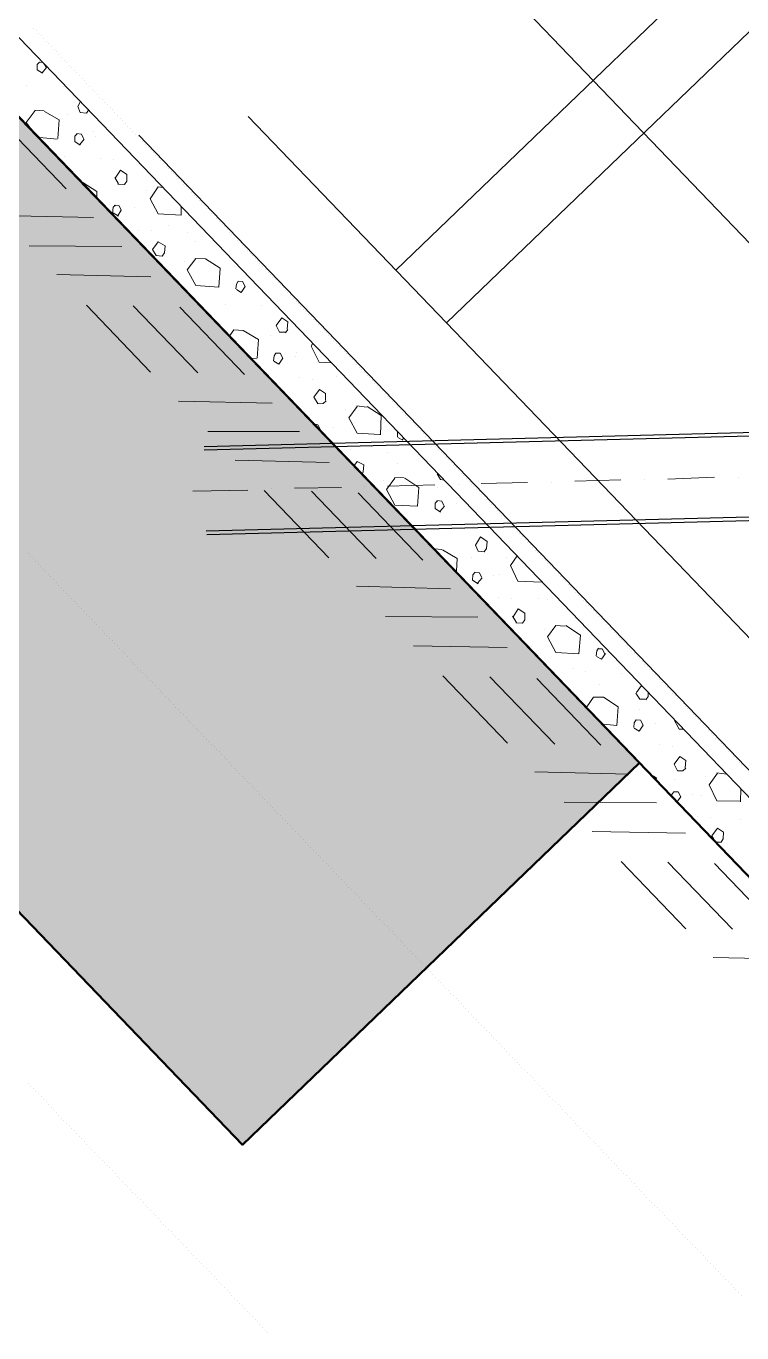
# Model space of a CAD drawing. Header units: metres. Extents: x 2687650.8 to 2687727.1, y 1234407.3 to 1234484.3.
# Drawn here: x 2687684.277 to 2687686.225, y 1234466.699 to 1234470.254 of the extents above; entities that cross this region are included whole.
import ezdxf

# ---------------------------------------------------------------- set-up
doc = ezdxf.new("R2010")
doc.units = ezdxf.units.M
for name, color, linetype, true_color in [('PDF_Böschung Aushub', 7, 'Continuous', 0x7f7f7f), ('PDF_E_Farbe Beton', 7, 'Continuous', 0xdfff7f), ('PDF_E_Klapschnitte', 7, 'Continuous', 0x7f7f7f), ('PDF_E_Schnitte_1_50', 7, 'Continuous', 0x7f7f7f)]:
    doc.layers.add(name, color=color, linetype=linetype, true_color=true_color)
doc.layers.add('PDF_E_BETON', color=7, linetype='Continuous')
doc.layers.add('PDF_Ebene 2', color=7, linetype='Continuous')

# ---------------------------------------------------------------- blocks, each defined once
blk = doc.blocks.new('A$C1c84ec86')
at = {"layer": 'PDF_E_Farbe Beton', "true_color": 0xbfff7f, "transparency": 33554559}
blk.add_hatch(color=71, dxfattribs=at).paths.add_polyline_path([(1366.12, 3566.65), (1116.14, 3566.65), (1116.14, 3466.74), (1166.09, 3416.78), (1366.12, 3416.78)])
at = {"layer": 'PDF_Böschung Aushub', "color": 7, "lineweight": 20}
for points in [[(1328.66, 3639.88), (1328.66, 3639.88)], [(1324.21, 3635.23), (1315.74, 3625.7)], [(1311.51, 3621.05), (1311.51, 3621.05)], [(1307.06, 3616.39), (1298.6, 3607.08)], [(1294.36, 3602.21), (1294.36, 3602.21)], [(1289.92, 3597.55), (1281.45, 3588.24)], [(1277.22, 3583.58), (1277.22, 3583.58)], [(1272.99, 3578.92), (1264.31, 3569.4)], [(1260.07, 3564.74), (1260.07, 3564.74)], [(1255.84, 3560.08), (1247.16, 3550.77)], [(1242.93, 3546.11), (1242.93, 3546.11)], [(1238.7, 3541.25), (1228.54, 3530.24)]]:
    blk.add_lwpolyline(points, dxfattribs=at)
at = {"layer": 'PDF_E_BETON', "lineweight": 50}
blk.add_lwpolyline([(1366.12, 3566.65), (1366.12, 3416.78), (1166.09, 3416.78), (1116.14, 3466.74), (1116.14, 3566.65)], close=True, dxfattribs=at)
at = {"layer": 'PDF_E_Klapschnitte', "lineweight": 18}
for points in [[(1116.14, 3581.67), (1115.5, 3581.04), (1115.5, 3580.19), (1116.56, 3579.13), (1118.25, 3579.56)], [(1116.56, 3581.67), (1117.83, 3581.46), (1118.04, 3579.56)], [(1124.82, 3581.04), (1124.82, 3581.04)], [(1134.13, 3581.67), (1134.34, 3580.62), (1133.07, 3579.56), (1131.38, 3580.19), (1130.95, 3581.67)], [(1134.13, 3581.67), (1134.13, 3581.67)], [(1146.41, 3581.67), (1146.41, 3581.67)], [(1146.41, 3581.67), (1146.41, 3581.67)], [(1163.34, 3581.67), (1162.28, 3580.83), (1163.13, 3577.02), (1167.57, 3575.75), (1172.23, 3579.98), (1170.54, 3581.67)], [(1192.34, 3580.83), (1192.34, 3580.83)], [(1208, 3581.04), (1208, 3581.04)], [(1214.78, 3578.29), (1213.72, 3577.23), (1211.81, 3577.86), (1211.39, 3580.4), (1213.29, 3580.83), (1214.56, 3579.35)], [(1220.28, 3581.67), (1220.28, 3581.67)], [(1222.18, 3581.67), (1222.4, 3580.83), (1227.05, 3579.35), (1229.59, 3581.67)], [(1236.37, 3581.67), (1236.37, 3581.67)], [(1242.72, 3578.5), (1244.83, 3580.19)], [(1252.88, 3577.65), (1249.28, 3581.46), (1244.83, 3580.4)], [(1255.42, 3581.67), (1256.48, 3580.62)], [(1255.42, 3581.67), (1255.42, 3581.67)], [(1258.17, 3581.04), (1256.69, 3580.62)], [(1257.96, 3581.67), (1257.96, 3581.04)], [(1273.83, 3581.67), (1272.99, 3581.04), (1271.29, 3581.46)], [(1271.29, 3581.67), (1271.29, 3581.67)], [(1302.41, 3581.67), (1303.04, 3578.5), (1307.49, 3577.02), (1312.14, 3581.46), (1311.93, 3581.67)], [(1335.85, 3579.98), (1336.7, 3580.83), (1338.18, 3580.4)], [(1335.85, 3580.19), (1336.06, 3579.35), (1336.91, 3578.29)], [(1338.18, 3580.62), (1338.6, 3578.71), (1337.12, 3578.29)], [(1351.73, 3579.35), (1351.3, 3581.67)], [(1354.9, 3579.77), (1354.69, 3580.83), (1353.84, 3581.67)], [(1363.79, 3581.67), (1366.97, 3580.83), (1367.81, 3581.67)], [(1382.63, 3579.98), (1384.75, 3581.67)], [(1384.75, 3581.67), (1384.75, 3581.67)], [(1392.79, 3579.13), (1390.25, 3581.67)], [(1139.21, 3578.71), (1139.21, 3578.71)], [(1140.69, 3578.08), (1140.69, 3578.08)], [(1148.52, 3577.23), (1148.52, 3577.23)], [(1152.55, 3574.05), (1151.91, 3576.59), (1154.03, 3577.02), (1155.3, 3575.75), (1155.51, 3574.69), (1154.24, 3573.42)], [(1160.8, 3577.86), (1160.8, 3577.86)], [(1176.89, 3578.08), (1176.89, 3578.08)], [(1180.06, 3577.86), (1180.06, 3577.86)], [(1197.21, 3576.81), (1198.69, 3577.23), (1198.27, 3579.13), (1196.78, 3579.56), (1195.94, 3578.71), (1196.15, 3577.86), (1197, 3576.81)], [(1205.25, 3578.71), (1205.25, 3578.71)], [(1214.99, 3578.29), (1214.78, 3579.35)], [(1220.91, 3576.81), (1220.91, 3576.81)], [(1233.19, 3579.98), (1233.19, 3579.98)], [(1242.93, 3578.5), (1243.56, 3574.69), (1248.22, 3573.42), (1252.67, 3577.65)], [(1274.04, 3578.92), (1274.04, 3578.92)], [(1276.37, 3576.38), (1277.43, 3577.23), (1278.7, 3576.81)], [(1278.91, 3576.81), (1279.12, 3574.9)], [(1280.61, 3579.56), (1280.61, 3579.56)], [(1288.44, 3578.71), (1288.44, 3578.71)], [(1300.71, 3579.35), (1300.71, 3579.35)], [(1314.68, 3577.86), (1314.68, 3577.86)], [(1316.8, 3579.35), (1316.8, 3579.35)], [(1325.27, 3577.86), (1323.36, 3576.17), (1324, 3572.36), (1328.66, 3571.09), (1333.31, 3575.32), (1329.93, 3579.13), (1325.27, 3578.08)], [(1345.17, 3579.98), (1345.17, 3579.98)], [(1354.69, 3579.77), (1353.63, 3578.71), (1351.73, 3579.13)], [(1355.54, 3576.81), (1355.54, 3576.81)], [(1361.25, 3577.23), (1361.25, 3577.23)], [(1381.15, 3577.02), (1381.15, 3577.02)], [(1382.84, 3579.98), (1383.48, 3576.17), (1388.13, 3574.69), (1392.58, 3579.13)], [(1117.62, 3574.27), (1117.62, 3574.27)], [(1133.92, 3570.24), (1130.53, 3574.05), (1126.09, 3572.78)], [(1130.95, 3576.59), (1130.95, 3576.59)], [(1136.46, 3574.9), (1137.52, 3575.75), (1138.79, 3575.32)], [(1136.67, 3574.9), (1136.67, 3574.05), (1137.73, 3573), (1139.42, 3573.42)], [(1139, 3575.32), (1139.21, 3573.42)], [(1145.98, 3574.9), (1145.98, 3574.9)], [(1154.24, 3573.63), (1152.33, 3574.05)], [(1171.81, 3575.54), (1171.81, 3575.54)], [(1212.66, 3574.69), (1212.66, 3574.69)], [(1218.37, 3570.67), (1219.86, 3571.09), (1219.43, 3573), (1217.95, 3573.42), (1217.1, 3572.57), (1217.32, 3571.73), (1218.16, 3570.67)], [(1221.34, 3575.75), (1221.34, 3575.75)], [(1229.17, 3574.9), (1229.17, 3574.9)], [(1235.73, 3573.42), (1234.46, 3574.69), (1232.56, 3574.27), (1232.98, 3571.73), (1234.89, 3571.3)], [(1235.94, 3573.42), (1235.94, 3572.36), (1234.89, 3571.09)], [(1241.24, 3575.54), (1241.24, 3575.54)], [(1253.51, 3573.63), (1253.51, 3573.63)], [(1257.53, 3575.75), (1257.53, 3575.75)], [(1261.77, 3575.75), (1261.77, 3575.75)], [(1263.88, 3572.36), (1265.79, 3574.27)], [(1264.1, 3572.36), (1264.73, 3568.55), (1269.39, 3567.28), (1273.83, 3571.51), (1270.45, 3575.32), (1266, 3574.27)], [(1276.58, 3576.38), (1276.58, 3575.54), (1277.64, 3574.48), (1279.34, 3574.9)], [(1285.9, 3576.38), (1285.9, 3576.38)], [(1301.77, 3573.42), (1301.77, 3573.42)], [(1302.62, 3574.69), (1302.62, 3574.69)], [(1321.88, 3573.21), (1321.88, 3573.21)], [(1337.97, 3573.42), (1337.97, 3573.42)], [(1343.26, 3573.63), (1343.26, 3573.63)], [(1358.29, 3572.15), (1359.77, 3572.57), (1359.35, 3574.48), (1357.87, 3574.9), (1357.02, 3574.05), (1357.23, 3573.21), (1358.08, 3572.15)], [(1366.33, 3574.05), (1366.33, 3574.05)], [(1369.08, 3576.38), (1369.08, 3576.38)], [(1375.86, 3574.69), (1375.86, 3573.63), (1374.8, 3572.57), (1372.89, 3573.21), (1372.47, 3575.75), (1374.38, 3576.17), (1375.65, 3574.69)], [(1396.39, 3575.75), (1396.39, 3575.75)], [(1123.97, 3571.09), (1125.87, 3572.78)], [(1124.18, 3571.09), (1124.82, 3567.07), (1126.3, 3566.86)], [(1130.32, 3566.86), (1133.92, 3570.03)], [(1157.63, 3568.76), (1158.68, 3569.61), (1159.95, 3569.19), (1160.38, 3567.28)], [(1161.86, 3572.15), (1161.86, 3572.15)], [(1169.69, 3571.3), (1169.69, 3571.3)], [(1181.97, 3571.94), (1181.97, 3571.94)], [(1198.05, 3571.94), (1198.05, 3571.94)], [(1214.56, 3567.92), (1211.18, 3571.73), (1206.52, 3570.46), (1204.62, 3568.76), (1205.04, 3566.86)], [(1226.42, 3572.57), (1226.42, 3572.57)], [(1242.51, 3569.82), (1242.51, 3569.82)], [(1262.4, 3569.61), (1262.4, 3569.61)], [(1278.7, 3569.61), (1278.7, 3569.61)], [(1294.15, 3572.57), (1294.15, 3572.57)], [(1297.54, 3570.24), (1298.6, 3571.09), (1299.87, 3570.67)], [(1297.75, 3570.24), (1297.75, 3569.4), (1298.81, 3568.34), (1300.5, 3568.76)], [(1300.08, 3570.67), (1300.29, 3568.76)], [(1307.06, 3570.24), (1307.06, 3570.24)], [(1309.6, 3572.57), (1309.6, 3572.57)], [(1313.63, 3569.4), (1312.99, 3571.94), (1315.11, 3572.36), (1316.38, 3571.09), (1316.59, 3570.03), (1315.32, 3568.76)], [(1335.01, 3571.51), (1335.01, 3571.51)], [(1351.73, 3566.86), (1354.48, 3569.19), (1351.09, 3573), (1346.44, 3571.94), (1344.53, 3570.03), (1345.17, 3566.86)], [(1375.86, 3570.46), (1375.86, 3570.46)], [(1382.42, 3571.09), (1382.42, 3571.09)], [(1384.11, 3572.57), (1384.11, 3572.57)], [(1390.25, 3570.24), (1390.25, 3570.24)], [(1395.12, 3566.86), (1394.06, 3567.07), (1393.64, 3569.61), (1395.54, 3570.03), (1396.81, 3568.76), (1397.02, 3567.7), (1396.18, 3566.86)], [(1138.79, 3568.13), (1138.79, 3568.13)], [(1152.76, 3566.86), (1151.7, 3567.92), (1147.25, 3566.86)], [(1157.84, 3568.97), (1157.84, 3568.13), (1158.9, 3566.86)], [(1160.59, 3567.49), (1158.9, 3567.07)], [(1167.15, 3568.76), (1167.15, 3568.76)], [(1213.51, 3566.86), (1214.56, 3567.7)], [(1238.48, 3566.86), (1239.12, 3567.28), (1240.6, 3566.86)], [(1240.6, 3566.86), (1240.6, 3566.86)], [(1250.13, 3568.97), (1250.13, 3568.97)], [(1257.11, 3566.86), (1256.9, 3567.28), (1255.63, 3568.76), (1253.72, 3568.13), (1253.94, 3566.86)], [(1285.47, 3566.86), (1286.96, 3568.13)], [(1293.94, 3566.86), (1291.61, 3569.4), (1287.17, 3568.13)], [(1315.32, 3568.97), (1313.41, 3569.4)], [(1322.94, 3567.49), (1322.94, 3567.49)], [(1343.05, 3567.28), (1343.05, 3567.28)], [(1359.14, 3567.28), (1359.14, 3567.28)], [(1372.47, 3566.86), (1372.26, 3567.07), (1371.2, 3566.86)], [(1380.73, 3566.86), (1380.51, 3568.34), (1379.03, 3568.76), (1378.19, 3567.92), (1378.4, 3567.07), (1378.61, 3566.86)], [(1387.5, 3567.92), (1387.5, 3567.92)]]:
    blk.add_lwpolyline(points, dxfattribs=at)
for points in [[(1188.74, 3569.61), (1193.4, 3573.84), (1190.01, 3577.65), (1185.35, 3576.59), (1183.45, 3574.69), (1184.08, 3570.88)], [(1292.46, 3575.54), (1291.82, 3578.08), (1293.94, 3578.5), (1295.21, 3577.02), (1295.42, 3575.96), (1294.15, 3574.9)], [(1173.5, 3567.92), (1173.08, 3570.46), (1175.19, 3571.09), (1176.46, 3569.61), (1176.68, 3568.55), (1175.41, 3567.49)]]:
    blk.add_lwpolyline(points, close=True, dxfattribs=at)
at = {"layer": 'PDF_E_Schnitte_1_50', "color": 160, "lineweight": 25, "true_color": 0x3333ff}
for points in [[(1668.39, 4018.35), (1657.8, 4018.35), (1221.97, 3540.82)], [(1659.28, 4018.35), (1222.61, 3540.19)], [(1668.39, 3995.7), (1238.91, 3525.37)], [(1668.39, 3994.22), (1239.75, 3524.74)]]:
    blk.add_lwpolyline(points, dxfattribs=at)
at = {"layer": 'PDF_E_Schnitte_1_50', "lineweight": 18}
for points in [[(1171.6, 3889.23), (1648.49, 3889.23), (1648.49, 3611.73), (1165.46, 3611.73)], [(1223.45, 3611.73), (1223.45, 3889.23)], [(1243.35, 3611.73), (1243.35, 3889.23)], [(1673.47, 3586.75), (1148.52, 3586.75)], [(1068.09, 3566.65), (1094.76, 3566.65), (1129.68, 3566.65), (1164.82, 3566.65), (1199.75, 3566.65), (1234.67, 3566.65), (1269.81, 3566.65), (1304.74, 3566.65), (1339.66, 3566.65), (1374.8, 3566.65), (1409.72, 3566.65), (1444.86, 3566.65), (1479.79, 3566.65), (1514.71, 3566.65), (1549.85, 3566.65), (1584.78, 3566.65), (1619.7, 3566.65), (1654.84, 3566.65), (1689.76, 3566.65), (1716.44, 3566.65)], [(1119.95, 3562.41), (1145.35, 3562.41)], [(1156.14, 3562.41), (1138.15, 3544.42)], [(1167.15, 3562.41), (1149.58, 3544.42)], [(1178.58, 3562.41), (1160.38, 3544.42)], [(1190.01, 3562.41), (1215.41, 3562.41)], [(1226.21, 3562.41), (1208.21, 3544.42)], [(1237, 3562.41), (1219.64, 3544.42)], [(1248.64, 3562.41), (1230.44, 3544.42)], [(1260.07, 3562.41), (1285.47, 3562.41)], [(1296.27, 3562.41), (1278.07, 3544.42)], [(1307.06, 3562.41), (1289.5, 3544.42)], [(1318.49, 3562.41), (1300.5, 3544.42)], [(1330.14, 3562.41), (1355.33, 3562.41)], [(1366.33, 3562.41), (1348.13, 3544.42)], [(1377.13, 3562.41), (1359.56, 3544.42)], [(1388.56, 3562.41), (1370.57, 3544.42)], [(1399.99, 3562.41), (1425.39, 3562.41)], [(1436.18, 3562.41), (1418.19, 3544.42)], [(1180.91, 3553.52), (1206.31, 3553.52)], [(1250.97, 3553.52), (1276.37, 3553.52)], [(1321.03, 3553.52), (1346.44, 3553.52)], [(1390.89, 3553.52), (1416.29, 3553.52)], [(1172.02, 3544.42), (1197.21, 3544.42)], [(1241.87, 3544.42), (1267.27, 3544.42)], [(1311.93, 3544.42), (1337.33, 3544.42)], [(1382, 3544.42), (1407.4, 3544.42)]]:
    blk.add_lwpolyline(points, dxfattribs=at)
at = {"layer": 'PDF_E_Schnitte_1_50', "color": 7, "lineweight": 18}
blk.add_lwpolyline([(1068.09, 3581.67), (1692.3, 3581.67)], dxfattribs=at)
at = {"layer": 'PDF_E_Schnitte_1_50', "color": 7, "lineweight": 50}
blk.add_lwpolyline([(1068.09, 3566.65), (1692.3, 3566.65)], dxfattribs=at)
at = {"layer": 'PDF_Ebene 2', "lineweight": 20}
for points in [[(1019.4, 3686.24), (2131.1, 3686.24)], [(1107.67, 3586.33), (1107.67, 3586.33)], [(1108.73, 3586.33), (1108.73, 3586.33)], [(1109.58, 3586.33), (1109.58, 3586.33)], [(1110.63, 3586.33), (1110.63, 3586.33)], [(1111.69, 3586.33), (1111.69, 3586.33)], [(1112.75, 3586.33), (1112.75, 3586.33)], [(1113.6, 3586.33), (1113.6, 3586.33)], [(1114.66, 3586.33), (1114.66, 3586.33)], [(1115.71, 3586.33), (1115.71, 3586.33)], [(1116.56, 3586.33), (1116.56, 3586.33)], [(1117.62, 3586.33), (1117.62, 3586.33)], [(1118.68, 3586.33), (1118.68, 3586.33)], [(1119.74, 3586.33), (1119.74, 3586.33)], [(1120.58, 3586.33), (1120.58, 3586.33)], [(1121.64, 3586.33), (1121.64, 3586.33)], [(1122.7, 3586.33), (1122.7, 3586.33)], [(1123.76, 3586.33), (1123.76, 3586.33)], [(1124.6, 3586.33), (1124.6, 3586.33)], [(1125.66, 3586.33), (1125.66, 3586.33)], [(1126.72, 3586.33), (1126.72, 3586.33)], [(1127.57, 3586.33), (1127.57, 3586.33)], [(1128.63, 3586.33), (1128.63, 3586.33)], [(1129.68, 3586.33), (1129.68, 3586.33)], [(1130.74, 3586.33), (1130.74, 3586.33)], [(1131.59, 3586.33), (1131.59, 3586.33)], [(1132.65, 3586.33), (1132.65, 3586.33)], [(1133.71, 3586.33), (1133.71, 3586.33)], [(1134.77, 3586.33), (1134.77, 3586.33)], [(1135.61, 3586.33), (1135.61, 3586.33)], [(1136.67, 3586.33), (1136.67, 3586.33)], [(1137.73, 3586.33), (1137.73, 3586.33)], [(1138.58, 3586.33), (1138.58, 3586.33)], [(1139.63, 3586.33), (1139.63, 3586.33)], [(1140.69, 3586.33), (1140.69, 3586.33)], [(1141.75, 3586.33), (1141.75, 3586.33)], [(1142.6, 3586.33), (1142.6, 3586.33)], [(1143.66, 3586.33), (1143.66, 3586.33)], [(1144.71, 3586.33), (1144.71, 3586.33)], [(1145.56, 3586.33), (1145.56, 3586.33)], [(1146.62, 3586.33), (1146.62, 3586.33)], [(1147.68, 3586.33), (1147.68, 3586.33)], [(1148.74, 3586.33), (1148.74, 3586.33)], [(1149.58, 3586.33), (1149.58, 3586.33)], [(1150.64, 3586.33), (1150.64, 3586.33)], [(1151.7, 3586.33), (1151.7, 3586.33)], [(1152.76, 3586.33), (1152.76, 3586.33)], [(1153.6, 3586.33), (1153.6, 3586.33)], [(1154.66, 3586.33), (1154.66, 3586.33)], [(1155.72, 3586.33), (1155.72, 3586.33)], [(1156.57, 3586.33), (1156.57, 3586.33)], [(1157.63, 3586.33), (1157.63, 3586.33)], [(1158.68, 3586.33), (1158.68, 3586.33)], [(1159.74, 3586.33), (1159.74, 3586.33)], [(1160.59, 3586.33), (1160.59, 3586.33)], [(1161.65, 3586.33), (1161.65, 3586.33)], [(1162.71, 3586.33), (1162.71, 3586.33)], [(1163.76, 3586.33), (1163.76, 3586.33)], [(1164.61, 3586.33), (1164.61, 3586.33)], [(1165.67, 3586.33), (1165.67, 3586.33)], [(1166.73, 3586.33), (1166.73, 3586.33)], [(1167.57, 3586.33), (1167.57, 3586.33)], [(1168.63, 3586.33), (1168.63, 3586.33)], [(1169.69, 3586.33), (1169.69, 3586.33)], [(1170.75, 3586.33), (1170.75, 3586.33)], [(1171.6, 3586.33), (1171.6, 3586.33)], [(1172.65, 3586.33), (1172.65, 3586.33)], [(1173.71, 3586.33), (1173.71, 3586.33)], [(1174.77, 3586.33), (1174.77, 3586.33)], [(1175.62, 3586.33), (1175.62, 3586.33)], [(1176.68, 3586.33), (1176.68, 3586.33)], [(1177.73, 3586.33), (1177.73, 3586.33)], [(1178.58, 3586.33), (1178.58, 3586.33)], [(1179.64, 3586.33), (1179.64, 3586.33)], [(1180.7, 3586.33), (1180.7, 3586.33)], [(1181.76, 3586.33), (1181.76, 3586.33)], [(1182.6, 3586.33), (1182.6, 3586.33)], [(1183.66, 3586.33), (1183.66, 3586.33)], [(1184.72, 3586.33), (1184.72, 3586.33)], [(1185.57, 3586.33), (1185.57, 3586.33)], [(1186.62, 3586.33), (1186.62, 3586.33)], [(1187.68, 3586.33), (1187.68, 3586.33)], [(1188.74, 3586.33), (1188.74, 3586.33)], [(1189.59, 3586.33), (1189.59, 3586.33)], [(1190.65, 3586.33), (1190.65, 3586.33)], [(1191.7, 3586.33), (1191.7, 3586.33)], [(1192.76, 3586.33), (1192.76, 3586.33)], [(1193.61, 3586.33), (1193.61, 3586.33)], [(1194.67, 3586.33), (1194.67, 3586.33)], [(1195.73, 3586.33), (1195.73, 3586.33)], [(1196.57, 3586.33), (1196.57, 3586.33)], [(1197.63, 3586.33), (1197.63, 3586.33)], [(1198.69, 3586.33), (1198.69, 3586.33)], [(1199.75, 3586.33), (1199.75, 3586.33)], [(1200.59, 3586.33), (1200.59, 3586.33)], [(1201.65, 3586.33), (1201.65, 3586.33)], [(1202.71, 3586.33), (1202.71, 3586.33)], [(1203.77, 3586.33), (1203.77, 3586.33)], [(1204.62, 3586.33), (1204.62, 3586.33)], [(1205.67, 3586.33), (1205.67, 3586.33)], [(1206.73, 3586.33), (1206.73, 3586.33)], [(1207.58, 3586.33), (1207.58, 3586.33)], [(1208.64, 3586.33), (1208.64, 3586.33)], [(1209.7, 3586.33), (1209.7, 3586.33)], [(1210.75, 3586.33), (1210.75, 3586.33)], [(1211.6, 3586.33), (1211.6, 3586.33)], [(1212.66, 3586.33), (1212.66, 3586.33)], [(1213.72, 3586.33), (1213.72, 3586.33)], [(1214.56, 3586.33), (1214.56, 3586.33)], [(1215.62, 3586.33), (1215.62, 3586.33)], [(1216.68, 3586.33), (1216.68, 3586.33)], [(1217.74, 3586.33), (1217.74, 3586.33)], [(1218.59, 3586.33), (1218.59, 3586.33)], [(1219.64, 3586.33), (1219.64, 3586.33)], [(1220.7, 3586.33), (1220.7, 3586.33)], [(1221.76, 3586.33), (1221.76, 3586.33)], [(1222.61, 3586.33), (1222.61, 3586.33)], [(1223.67, 3586.33), (1223.67, 3586.33)], [(1224.72, 3586.33), (1224.72, 3586.33)], [(1225.57, 3586.33), (1225.57, 3586.33)], [(1226.63, 3586.33), (1226.63, 3586.33)], [(1227.69, 3586.33), (1227.69, 3586.33)], [(1228.75, 3586.33), (1228.75, 3586.33)], [(1229.59, 3586.33), (1229.59, 3586.33)], [(1230.65, 3586.33), (1230.65, 3586.33)], [(1231.71, 3586.33), (1231.71, 3586.33)], [(1232.77, 3586.33), (1232.77, 3586.33)], [(1233.62, 3586.33), (1233.62, 3586.33)], [(1234.67, 3586.33), (1234.67, 3586.33)], [(1235.73, 3586.33), (1235.73, 3586.33)], [(1236.58, 3586.33), (1236.58, 3586.33)], [(1237.64, 3586.33), (1237.64, 3586.33)], [(1238.7, 3586.33), (1238.7, 3586.33)], [(1239.75, 3586.33), (1239.75, 3586.33)], [(1240.6, 3586.33), (1240.6, 3586.33)], [(1241.66, 3586.33), (1241.66, 3586.33)], [(1242.72, 3586.33), (1242.72, 3586.33)], [(1243.56, 3586.33), (1243.56, 3586.33)], [(1244.62, 3586.33), (1244.62, 3586.33)], [(1245.68, 3586.33), (1245.68, 3586.33)], [(1246.74, 3586.33), (1246.74, 3586.33)], [(1247.59, 3586.33), (1247.59, 3586.33)], [(1248.64, 3586.33), (1248.64, 3586.33)], [(1249.7, 3586.33), (1249.7, 3586.33)], [(1250.76, 3586.33), (1250.76, 3586.33)], [(1251.61, 3586.33), (1251.61, 3586.33)], [(1252.67, 3586.33), (1252.67, 3586.33)], [(1253.72, 3586.33), (1253.72, 3586.33)], [(1254.57, 3586.33), (1254.57, 3586.33)], [(1255.63, 3586.33), (1255.63, 3586.33)], [(1256.69, 3586.33), (1256.69, 3586.33)], [(1257.75, 3586.33), (1257.75, 3586.33)], [(1258.59, 3586.33), (1258.59, 3586.33)], [(1259.65, 3586.33), (1259.65, 3586.33)], [(1260.71, 3586.33), (1260.71, 3586.33)], [(1261.77, 3586.33), (1261.77, 3586.33)], [(1262.61, 3586.33), (1262.61, 3586.33)], [(1263.67, 3586.33), (1263.67, 3586.33)], [(1264.73, 3586.33), (1264.73, 3586.33)], [(1265.58, 3586.33), (1265.58, 3586.33)], [(1266.64, 3586.33), (1266.64, 3586.33)], [(1267.69, 3586.33), (1267.69, 3586.33)], [(1268.75, 3586.33), (1268.75, 3586.33)], [(1269.6, 3586.33), (1269.6, 3586.33)], [(1270.66, 3586.33), (1270.66, 3586.33)], [(1271.72, 3586.33), (1271.72, 3586.33)], [(1272.77, 3586.33), (1272.77, 3586.33)], [(1273.62, 3586.33), (1273.62, 3586.33)], [(1274.68, 3586.33), (1274.68, 3586.33)], [(1275.74, 3586.33), (1275.74, 3586.33)], [(1276.58, 3586.33), (1276.58, 3586.33)], [(1277.64, 3586.33), (1277.64, 3586.33)], [(1278.7, 3586.33), (1278.7, 3586.33)], [(1279.76, 3586.33), (1279.76, 3586.33)], [(1280.61, 3586.33), (1280.61, 3586.33)], [(1281.66, 3586.33), (1281.66, 3586.33)], [(1282.72, 3586.33), (1282.72, 3586.33)], [(1283.57, 3586.33), (1283.57, 3586.33)], [(1284.63, 3586.33), (1284.63, 3586.33)], [(1285.69, 3586.33), (1285.69, 3586.33)], [(1286.74, 3586.33), (1286.74, 3586.33)], [(1287.59, 3586.33), (1287.59, 3586.33)], [(1288.65, 3586.33), (1288.65, 3586.33)], [(1289.71, 3586.33), (1289.71, 3586.33)], [(1290.77, 3586.33), (1290.77, 3586.33)], [(1291.61, 3586.33), (1291.61, 3586.33)], [(1292.67, 3586.33), (1292.67, 3586.33)], [(1293.73, 3586.33), (1293.73, 3586.33)], [(1294.58, 3586.33), (1294.58, 3586.33)], [(1295.63, 3586.33), (1295.63, 3586.33)], [(1296.69, 3586.33), (1296.69, 3586.33)], [(1297.75, 3586.33), (1297.75, 3586.33)], [(1298.6, 3586.33), (1298.6, 3586.33)], [(1299.66, 3586.33), (1299.66, 3586.33)], [(1300.71, 3586.33), (1300.71, 3586.33)], [(1301.77, 3586.33), (1301.77, 3586.33)], [(1302.62, 3586.33), (1302.62, 3586.33)], [(1303.68, 3586.33), (1303.68, 3586.33)], [(1304.74, 3586.33), (1304.74, 3586.33)], [(1305.58, 3586.33), (1305.58, 3586.33)], [(1306.64, 3586.33), (1306.64, 3586.33)], [(1307.7, 3586.33), (1307.7, 3586.33)], [(1308.76, 3586.33), (1308.76, 3586.33)], [(1309.6, 3586.33), (1309.6, 3586.33)], [(1310.66, 3586.33), (1310.66, 3586.33)], [(1311.72, 3586.33), (1311.72, 3586.33)], [(1312.57, 3586.33), (1312.57, 3586.33)], [(1313.63, 3586.33), (1313.63, 3586.33)], [(1314.68, 3586.33), (1314.68, 3586.33)], [(1315.74, 3586.33), (1315.74, 3586.33)], [(1316.59, 3586.33), (1316.59, 3586.33)], [(1317.65, 3586.33), (1317.65, 3586.33)], [(1318.71, 3586.33), (1318.71, 3586.33)], [(1319.76, 3586.33), (1319.76, 3586.33)], [(1320.61, 3586.33), (1320.61, 3586.33)], [(1321.67, 3586.33), (1321.67, 3586.33)], [(1322.73, 3586.33), (1322.73, 3586.33)], [(1323.58, 3586.33), (1323.58, 3586.33)], [(1324.63, 3586.33), (1324.63, 3586.33)], [(1325.69, 3586.33), (1325.69, 3586.33)], [(1326.75, 3586.33), (1326.75, 3586.33)], [(1327.6, 3586.33), (1327.6, 3586.33)], [(1328.66, 3586.33), (1328.66, 3586.33)], [(1329.71, 3586.33), (1329.71, 3586.33)], [(1330.77, 3586.33), (1330.77, 3586.33)], [(1331.62, 3586.33), (1331.62, 3586.33)], [(1332.68, 3586.33), (1332.68, 3586.33)], [(1333.74, 3586.33), (1333.74, 3586.33)], [(1334.58, 3586.33), (1334.58, 3586.33)], [(1335.64, 3586.33), (1335.64, 3586.33)], [(1336.7, 3586.33), (1336.7, 3586.33)], [(1337.76, 3586.33), (1337.76, 3586.33)], [(1338.6, 3586.33), (1338.6, 3586.33)], [(1339.66, 3586.33), (1339.66, 3586.33)], [(1340.72, 3586.33), (1340.72, 3586.33)], [(1341.78, 3586.33), (1341.78, 3586.33)], [(1342.63, 3586.33), (1342.63, 3586.33)], [(1343.68, 3586.33), (1343.68, 3586.33)], [(1344.74, 3586.33), (1344.74, 3586.33)], [(1345.59, 3586.33), (1345.59, 3586.33)], [(1346.65, 3586.33), (1346.65, 3586.33)], [(1347.71, 3586.33), (1347.71, 3586.33)], [(1348.76, 3586.33), (1348.76, 3586.33)], [(1349.61, 3586.33), (1349.61, 3586.33)], [(1350.67, 3586.33), (1350.67, 3586.33)], [(1351.73, 3586.33), (1351.73, 3586.33)], [(1352.57, 3586.33), (1352.57, 3586.33)], [(1353.63, 3586.33), (1353.63, 3586.33)], [(1354.69, 3586.33), (1354.69, 3586.33)], [(1355.75, 3586.33), (1355.75, 3586.33)], [(1356.6, 3586.33), (1356.6, 3586.33)], [(1357.65, 3586.33), (1357.65, 3586.33)], [(1358.71, 3586.33), (1358.71, 3586.33)], [(1359.77, 3586.33), (1359.77, 3586.33)], [(1360.62, 3586.33), (1360.62, 3586.33)], [(1361.68, 3586.33), (1361.68, 3586.33)], [(1362.73, 3586.33), (1362.73, 3586.33)], [(1363.58, 3586.33), (1363.58, 3586.33)], [(1364.64, 3586.33), (1364.64, 3586.33)], [(1365.7, 3586.33), (1365.7, 3586.33)], [(1366.76, 3586.33), (1366.76, 3586.33)], [(1367.6, 3586.33), (1367.6, 3586.33)], [(1368.66, 3586.33), (1368.66, 3586.33)], [(1369.72, 3586.33), (1369.72, 3586.33)], [(1370.78, 3586.33), (1370.78, 3586.33)], [(1371.62, 3586.33), (1371.62, 3586.33)], [(1372.68, 3586.33), (1372.68, 3586.33)], [(1373.74, 3586.33), (1373.74, 3586.33)], [(1374.59, 3586.33), (1374.59, 3586.33)], [(1375.65, 3586.33), (1375.65, 3586.33)], [(1376.7, 3586.33), (1376.7, 3586.33)], [(1377.76, 3586.33), (1377.76, 3586.33)], [(1378.61, 3586.33), (1378.61, 3586.33)], [(1379.67, 3586.33), (1379.67, 3586.33)], [(1380.73, 3586.33), (1380.73, 3586.33)], [(1381.57, 3586.33), (1381.57, 3586.33)], [(1382.63, 3586.33), (1382.63, 3586.33)], [(1383.69, 3586.33), (1383.69, 3586.33)], [(1384.75, 3586.33), (1384.75, 3586.33)], [(1385.59, 3586.33), (1385.59, 3586.33)], [(1209.7, 3486.21), (1209.7, 3486.21)], [(1210.75, 3486.21), (1210.75, 3486.21)], [(1211.6, 3486.21), (1211.6, 3486.21)], [(1212.66, 3486.21), (1212.66, 3486.21)], [(1213.72, 3486.21), (1213.72, 3486.21)], [(1214.56, 3486.21), (1214.56, 3486.21)], [(1215.62, 3486.21), (1215.62, 3486.21)], [(1216.68, 3486.21), (1216.68, 3486.21)], [(1217.74, 3486.21), (1217.74, 3486.21)], [(1218.59, 3486.21), (1218.59, 3486.21)], [(1219.64, 3486.21), (1219.64, 3486.21)], [(1220.7, 3486.21), (1220.7, 3486.21)], [(1221.76, 3486.21), (1221.76, 3486.21)], [(1222.61, 3486.21), (1222.61, 3486.21)], [(1223.67, 3486.21), (1223.67, 3486.21)], [(1224.72, 3486.21), (1224.72, 3486.21)], [(1225.57, 3486.21), (1225.57, 3486.21)], [(1226.63, 3486.21), (1226.63, 3486.21)], [(1227.69, 3486.21), (1227.69, 3486.21)], [(1228.75, 3486.21), (1228.75, 3486.21)], [(1229.59, 3486.21), (1229.59, 3486.21)], [(1230.65, 3486.21), (1230.65, 3486.21)], [(1231.71, 3486.21), (1231.71, 3486.21)], [(1232.77, 3486.21), (1232.77, 3486.21)], [(1233.62, 3486.21), (1233.62, 3486.21)], [(1234.67, 3486.21), (1234.67, 3486.21)], [(1235.73, 3486.21), (1235.73, 3486.21)], [(1236.58, 3486.21), (1236.58, 3486.21)], [(1237.64, 3486.21), (1237.64, 3486.21)], [(1238.7, 3486.21), (1238.7, 3486.21)], [(1239.75, 3486.21), (1239.75, 3486.21)], [(1240.6, 3486.21), (1240.6, 3486.21)], [(1241.66, 3486.21), (1241.66, 3486.21)], [(1242.72, 3486.21), (1242.72, 3486.21)], [(1243.56, 3486.21), (1243.56, 3486.21)], [(1244.62, 3486.21), (1244.62, 3486.21)], [(1245.68, 3486.21), (1245.68, 3486.21)], [(1246.74, 3486.21), (1246.74, 3486.21)], [(1247.59, 3486.21), (1247.59, 3486.21)], [(1248.64, 3486.21), (1248.64, 3486.21)], [(1249.7, 3486.21), (1249.7, 3486.21)], [(1250.76, 3486.21), (1250.76, 3486.21)], [(1251.61, 3486.21), (1251.61, 3486.21)], [(1252.67, 3486.21), (1252.67, 3486.21)], [(1253.72, 3486.21), (1253.72, 3486.21)], [(1254.57, 3486.21), (1254.57, 3486.21)], [(1255.63, 3486.21), (1255.63, 3486.21)], [(1256.69, 3486.21), (1256.69, 3486.21)], [(1257.75, 3486.21), (1257.75, 3486.21)], [(1258.59, 3486.21), (1258.59, 3486.21)], [(1259.65, 3486.21), (1259.65, 3486.21)], [(1260.71, 3486.21), (1260.71, 3486.21)], [(1261.77, 3486.21), (1261.77, 3486.21)], [(1262.61, 3486.21), (1262.61, 3486.21)], [(1263.67, 3486.21), (1263.67, 3486.21)], [(1264.73, 3486.21), (1264.73, 3486.21)], [(1265.58, 3486.21), (1265.58, 3486.21)], [(1266.64, 3486.21), (1266.64, 3486.21)], [(1267.69, 3486.21), (1267.69, 3486.21)], [(1268.75, 3486.21), (1268.75, 3486.21)], [(1269.6, 3486.21), (1269.6, 3486.21)], [(1270.66, 3486.21), (1270.66, 3486.21)], [(1271.72, 3486.21), (1271.72, 3486.21)], [(1272.77, 3486.21), (1272.77, 3486.21)], [(1273.62, 3486.21), (1273.62, 3486.21)], [(1274.68, 3486.21), (1274.68, 3486.21)], [(1275.74, 3486.21), (1275.74, 3486.21)], [(1276.58, 3486.21), (1276.58, 3486.21)], [(1277.64, 3486.21), (1277.64, 3486.21)], [(1278.7, 3486.21), (1278.7, 3486.21)], [(1279.76, 3486.21), (1279.76, 3486.21)], [(1280.61, 3486.21), (1280.61, 3486.21)], [(1281.66, 3486.21), (1281.66, 3486.21)], [(1282.72, 3486.21), (1282.72, 3486.21)], [(1283.57, 3486.21), (1283.57, 3486.21)], [(1284.63, 3486.21), (1284.63, 3486.21)], [(1285.69, 3486.21), (1285.69, 3486.21)], [(1286.74, 3486.21), (1286.74, 3486.21)], [(1287.59, 3486.21), (1287.59, 3486.21)], [(1288.65, 3486.21), (1288.65, 3486.21)], [(1289.71, 3486.21), (1289.71, 3486.21)], [(1290.77, 3486.21), (1290.77, 3486.21)], [(1291.61, 3486.21), (1291.61, 3486.21)], [(1292.67, 3486.21), (1292.67, 3486.21)], [(1293.73, 3486.21), (1293.73, 3486.21)], [(1294.58, 3486.21), (1294.58, 3486.21)], [(1295.63, 3486.21), (1295.63, 3486.21)], [(1296.69, 3486.21), (1296.69, 3486.21)], [(1297.75, 3486.21), (1297.75, 3486.21)], [(1298.6, 3486.21), (1298.6, 3486.21)], [(1299.66, 3486.21), (1299.66, 3486.21)], [(1300.71, 3486.21), (1300.71, 3486.21)], [(1301.77, 3486.21), (1301.77, 3486.21)], [(1302.62, 3486.21), (1302.62, 3486.21)], [(1303.68, 3486.21), (1303.68, 3486.21)], [(1304.74, 3486.21), (1304.74, 3486.21)], [(1305.58, 3486.21), (1305.58, 3486.21)], [(1306.64, 3486.21), (1306.64, 3486.21)], [(1307.7, 3486.21), (1307.7, 3486.21)], [(1308.76, 3486.21), (1308.76, 3486.21)], [(1309.6, 3486.21), (1309.6, 3486.21)], [(1310.66, 3486.21), (1310.66, 3486.21)], [(1311.72, 3486.21), (1311.72, 3486.21)], [(1312.57, 3486.21), (1312.57, 3486.21)], [(1313.63, 3486.21), (1313.63, 3486.21)], [(1314.68, 3486.21), (1314.68, 3486.21)], [(1315.74, 3486.21), (1315.74, 3486.21)], [(1316.59, 3486.21), (1316.59, 3486.21)], [(1317.65, 3486.21), (1317.65, 3486.21)], [(1318.71, 3486.21), (1318.71, 3486.21)], [(1319.76, 3486.21), (1319.76, 3486.21)], [(1320.61, 3486.21), (1320.61, 3486.21)], [(1321.67, 3486.21), (1321.67, 3486.21)], [(1322.73, 3486.21), (1322.73, 3486.21)], [(1323.58, 3486.21), (1323.58, 3486.21)], [(1324.63, 3486.21), (1324.63, 3486.21)], [(1325.69, 3486.21), (1325.69, 3486.21)], [(1326.75, 3486.21), (1326.75, 3486.21)], [(1327.6, 3486.21), (1327.6, 3486.21)], [(1328.66, 3486.21), (1328.66, 3486.21)], [(1329.71, 3486.21), (1329.71, 3486.21)], [(1330.77, 3486.21), (1330.77, 3486.21)], [(1331.62, 3486.21), (1331.62, 3486.21)], [(1332.68, 3486.21), (1332.68, 3486.21)], [(1333.74, 3486.21), (1333.74, 3486.21)], [(1334.58, 3486.21), (1334.58, 3486.21)], [(1335.64, 3486.21), (1335.64, 3486.21)], [(1336.7, 3486.21), (1336.7, 3486.21)], [(1337.76, 3486.21), (1337.76, 3486.21)], [(1338.6, 3486.21), (1338.6, 3486.21)], [(1339.66, 3486.21), (1339.66, 3486.21)], [(1340.72, 3486.21), (1340.72, 3486.21)], [(1341.78, 3486.21), (1341.78, 3486.21)], [(1342.63, 3486.21), (1342.63, 3486.21)], [(1343.68, 3486.21), (1343.68, 3486.21)], [(1344.74, 3486.21), (1344.74, 3486.21)], [(1345.59, 3486.21), (1345.59, 3486.21)], [(1346.65, 3486.21), (1346.65, 3486.21)], [(1347.71, 3486.21), (1347.71, 3486.21)], [(1348.76, 3486.21), (1348.76, 3486.21)], [(1349.61, 3486.21), (1349.61, 3486.21)], [(1350.67, 3486.21), (1350.67, 3486.21)], [(1351.73, 3486.21), (1351.73, 3486.21)], [(1352.57, 3486.21), (1352.57, 3486.21)], [(1353.63, 3486.21), (1353.63, 3486.21)], [(1354.69, 3486.21), (1354.69, 3486.21)], [(1355.75, 3486.21), (1355.75, 3486.21)], [(1356.6, 3486.21), (1356.6, 3486.21)], [(1357.65, 3486.21), (1357.65, 3486.21)], [(1358.71, 3486.21), (1358.71, 3486.21)], [(1359.77, 3486.21), (1359.77, 3486.21)], [(1360.62, 3486.21), (1360.62, 3486.21)], [(1361.68, 3486.21), (1361.68, 3486.21)], [(1362.73, 3486.21), (1362.73, 3486.21)], [(1363.58, 3486.21), (1363.58, 3486.21)], [(1364.64, 3486.21), (1364.64, 3486.21)], [(1365.7, 3486.21), (1365.7, 3486.21)], [(1366.76, 3486.21), (1366.76, 3486.21)], [(1367.6, 3486.21), (1367.6, 3486.21)], [(1368.66, 3486.21), (1368.66, 3486.21)], [(1369.72, 3486.21), (1369.72, 3486.21)], [(1370.78, 3486.21), (1370.78, 3486.21)], [(1371.62, 3486.21), (1371.62, 3486.21)], [(1372.68, 3486.21), (1372.68, 3486.21)], [(1373.74, 3486.21), (1373.74, 3486.21)], [(1374.59, 3486.21), (1374.59, 3486.21)], [(1375.65, 3486.21), (1375.65, 3486.21)], [(1376.7, 3486.21), (1376.7, 3486.21)], [(1377.76, 3486.21), (1377.76, 3486.21)], [(1378.61, 3486.21), (1378.61, 3486.21)], [(1379.67, 3486.21), (1379.67, 3486.21)], [(1380.73, 3486.21), (1380.73, 3486.21)], [(1381.57, 3486.21), (1381.57, 3486.21)], [(1382.63, 3486.21), (1382.63, 3486.21)], [(1383.69, 3486.21), (1383.69, 3486.21)], [(1384.75, 3486.21), (1384.75, 3486.21)], [(1385.59, 3486.21), (1385.59, 3486.21)], [(1386.65, 3486.21), (1386.65, 3486.21)], [(1387.71, 3486.21), (1387.71, 3486.21)], [(1388.77, 3486.21), (1388.77, 3486.21)], [(1389.62, 3486.21), (1389.62, 3486.21)], [(1390.67, 3486.21), (1390.67, 3486.21)], [(1391.73, 3486.21), (1391.73, 3486.21)], [(1392.58, 3486.21), (1392.58, 3486.21)], [(1393.64, 3486.21), (1393.64, 3486.21)], [(1394.7, 3486.21), (1394.7, 3486.21)], [(1395.75, 3486.21), (1395.75, 3486.21)], [(1396.6, 3486.21), (1396.6, 3486.21)], [(1397.66, 3486.21), (1397.66, 3486.21)], [(1398.72, 3486.21), (1398.72, 3486.21)], [(1399.78, 3486.21), (1399.78, 3486.21)], [(1400.62, 3486.21), (1400.62, 3486.21)], [(1401.68, 3486.21), (1401.68, 3486.21)], [(1402.74, 3486.21), (1402.74, 3486.21)], [(1403.59, 3486.21), (1403.59, 3486.21)], [(1404.64, 3486.21), (1404.64, 3486.21)], [(1405.7, 3486.21), (1405.7, 3486.21)], [(1406.76, 3486.21), (1406.76, 3486.21)], [(1407.61, 3486.21), (1407.61, 3486.21)], [(1408.67, 3486.21), (1408.67, 3486.21)], [(1409.72, 3486.21), (1409.72, 3486.21)], [(1410.57, 3486.21), (1410.57, 3486.21)], [(1411.63, 3486.21), (1411.63, 3486.21)], [(1412.69, 3486.21), (1412.69, 3486.21)], [(1413.75, 3486.21), (1413.75, 3486.21)], [(1414.59, 3486.21), (1414.59, 3486.21)], [(1415.65, 3486.21), (1415.65, 3486.21)], [(1416.71, 3486.21), (1416.71, 3486.21)], [(1417.77, 3486.21), (1417.77, 3486.21)], [(1418.62, 3486.21), (1418.62, 3486.21)], [(1419.67, 3486.21), (1419.67, 3486.21)], [(1420.73, 3486.21), (1420.73, 3486.21)], [(1421.58, 3486.21), (1421.58, 3486.21)], [(1422.64, 3486.21), (1422.64, 3486.21)], [(1423.7, 3486.21), (1423.7, 3486.21)], [(1424.75, 3486.21), (1424.75, 3486.21)], [(1425.6, 3486.21), (1425.6, 3486.21)], [(1426.66, 3486.21), (1426.66, 3486.21)], [(1427.72, 3486.21), (1427.72, 3486.21)], [(1428.78, 3486.21), (1428.78, 3486.21)], [(1429.62, 3486.21), (1429.62, 3486.21)], [(1430.68, 3486.21), (1430.68, 3486.21)], [(1431.74, 3486.21), (1431.74, 3486.21)], [(1432.59, 3486.21), (1432.59, 3486.21)], [(1433.64, 3486.21), (1433.64, 3486.21)], [(1434.7, 3486.21), (1434.7, 3486.21)], [(1435.76, 3486.21), (1435.76, 3486.21)], [(1436.61, 3486.21), (1436.61, 3486.21)], [(1437.67, 3486.21), (1437.67, 3486.21)], [(1438.72, 3486.21), (1438.72, 3486.21)], [(1439.78, 3486.21), (1439.78, 3486.21)], [(1440.63, 3486.21), (1440.63, 3486.21)], [(1441.69, 3486.21), (1441.69, 3486.21)], [(1442.75, 3486.21), (1442.75, 3486.21)], [(1443.59, 3486.21), (1443.59, 3486.21)], [(1444.65, 3486.21), (1444.65, 3486.21)], [(1445.71, 3486.21), (1445.71, 3486.21)], [(1446.77, 3486.21), (1446.77, 3486.21)], [(1447.61, 3486.21), (1447.61, 3486.21)], [(1448.67, 3486.21), (1448.67, 3486.21)], [(1449.73, 3486.21), (1449.73, 3486.21)], [(1450.58, 3486.21), (1450.58, 3486.21)], [(1451.64, 3486.21), (1451.64, 3486.21)], [(1452.69, 3486.21), (1452.69, 3486.21)], [(1453.75, 3486.21), (1453.75, 3486.21)], [(1454.6, 3486.21), (1454.6, 3486.21)], [(1455.66, 3486.21), (1455.66, 3486.21)], [(1456.72, 3486.21), (1456.72, 3486.21)], [(1457.77, 3486.21), (1457.77, 3486.21)], [(1458.62, 3486.21), (1458.62, 3486.21)], [(1459.68, 3486.21), (1459.68, 3486.21)], [(1460.74, 3486.21), (1460.74, 3486.21)], [(1461.58, 3486.21), (1461.58, 3486.21)], [(1462.64, 3486.21), (1462.64, 3486.21)], [(1463.7, 3486.21), (1463.7, 3486.21)], [(1464.76, 3486.21), (1464.76, 3486.21)], [(1465.61, 3486.21), (1465.61, 3486.21)], [(1466.66, 3486.21), (1466.66, 3486.21)], [(1467.72, 3486.21), (1467.72, 3486.21)], [(1468.78, 3486.21), (1468.78, 3486.21)], [(1469.63, 3486.21), (1469.63, 3486.21)], [(1470.69, 3486.21), (1470.69, 3486.21)], [(1471.74, 3486.21), (1471.74, 3486.21)], [(1472.59, 3486.21), (1472.59, 3486.21)], [(1473.65, 3486.21), (1473.65, 3486.21)], [(1474.71, 3486.21), (1474.71, 3486.21)], [(1475.77, 3486.21), (1475.77, 3486.21)], [(1476.61, 3486.21), (1476.61, 3486.21)], [(1477.67, 3486.21), (1477.67, 3486.21)], [(1478.73, 3486.21), (1478.73, 3486.21)], [(1479.58, 3486.21), (1479.58, 3486.21)], [(1480.63, 3486.21), (1480.63, 3486.21)], [(1481.69, 3486.21), (1481.69, 3486.21)], [(1482.75, 3486.21), (1482.75, 3486.21)], [(1483.6, 3486.21), (1483.6, 3486.21)], [(1484.66, 3486.21), (1484.66, 3486.21)], [(1485.71, 3486.21), (1485.71, 3486.21)], [(1486.77, 3486.21), (1486.77, 3486.21)], [(1487.62, 3486.21), (1487.62, 3486.21)], [(1488.68, 3486.21), (1488.68, 3486.21)], [(1489.74, 3486.21), (1489.74, 3486.21)], [(1313.63, 3386.3), (1313.63, 3386.3)], [(1314.68, 3386.3), (1314.68, 3386.3)], [(1315.74, 3386.3), (1315.74, 3386.3)], [(1316.59, 3386.3), (1316.59, 3386.3)], [(1317.65, 3386.3), (1317.65, 3386.3)], [(1318.71, 3386.3), (1318.71, 3386.3)], [(1319.76, 3386.3), (1319.76, 3386.3)], [(1320.61, 3386.3), (1320.61, 3386.3)], [(1321.67, 3386.3), (1321.67, 3386.3)], [(1322.73, 3386.3), (1322.73, 3386.3)], [(1323.58, 3386.3), (1323.58, 3386.3)], [(1324.63, 3386.3), (1324.63, 3386.3)], [(1325.69, 3386.3), (1325.69, 3386.3)], [(1326.75, 3386.3), (1326.75, 3386.3)], [(1327.6, 3386.3), (1327.6, 3386.3)], [(1328.66, 3386.3), (1328.66, 3386.3)], [(1329.71, 3386.3), (1329.71, 3386.3)], [(1330.77, 3386.3), (1330.77, 3386.3)], [(1331.62, 3386.3), (1331.62, 3386.3)], [(1332.68, 3386.3), (1332.68, 3386.3)], [(1333.74, 3386.3), (1333.74, 3386.3)], [(1334.58, 3386.3), (1334.58, 3386.3)], [(1335.64, 3386.3), (1335.64, 3386.3)], [(1336.7, 3386.3), (1336.7, 3386.3)], [(1337.76, 3386.3), (1337.76, 3386.3)], [(1338.6, 3386.3), (1338.6, 3386.3)], [(1339.66, 3386.3), (1339.66, 3386.3)], [(1340.72, 3386.3), (1340.72, 3386.3)], [(1341.78, 3386.3), (1341.78, 3386.3)], [(1342.63, 3386.3), (1342.63, 3386.3)], [(1343.68, 3386.3), (1343.68, 3386.3)], [(1344.74, 3386.3), (1344.74, 3386.3)], [(1345.59, 3386.3), (1345.59, 3386.3)], [(1346.65, 3386.3), (1346.65, 3386.3)], [(1347.71, 3386.3), (1347.71, 3386.3)], [(1348.76, 3386.3), (1348.76, 3386.3)], [(1349.61, 3386.3), (1349.61, 3386.3)], [(1350.67, 3386.3), (1350.67, 3386.3)], [(1351.73, 3386.3), (1351.73, 3386.3)], [(1352.57, 3386.3), (1352.57, 3386.3)], [(1353.63, 3386.3), (1353.63, 3386.3)], [(1354.69, 3386.3), (1354.69, 3386.3)], [(1355.75, 3386.3), (1355.75, 3386.3)], [(1356.6, 3386.3), (1356.6, 3386.3)], [(1357.65, 3386.3), (1357.65, 3386.3)], [(1358.71, 3386.3), (1358.71, 3386.3)], [(1359.77, 3386.3), (1359.77, 3386.3)], [(1360.62, 3386.3), (1360.62, 3386.3)], [(1361.68, 3386.3), (1361.68, 3386.3)], [(1362.73, 3386.3), (1362.73, 3386.3)], [(1363.58, 3386.3), (1363.58, 3386.3)], [(1364.64, 3386.3), (1364.64, 3386.3)], [(1365.7, 3386.3), (1365.7, 3386.3)], [(1366.76, 3386.3), (1366.76, 3386.3)], [(1367.6, 3386.3), (1367.6, 3386.3)], [(1368.66, 3386.3), (1368.66, 3386.3)], [(1369.72, 3386.3), (1369.72, 3386.3)], [(1370.78, 3386.3), (1370.78, 3386.3)], [(1371.62, 3386.3), (1371.62, 3386.3)], [(1372.68, 3386.3), (1372.68, 3386.3)], [(1373.74, 3386.3), (1373.74, 3386.3)], [(1374.59, 3386.3), (1374.59, 3386.3)], [(1375.65, 3386.3), (1375.65, 3386.3)], [(1376.7, 3386.3), (1376.7, 3386.3)], [(1377.76, 3386.3), (1377.76, 3386.3)], [(1378.61, 3386.3), (1378.61, 3386.3)], [(1379.67, 3386.3), (1379.67, 3386.3)], [(1380.73, 3386.3), (1380.73, 3386.3)], [(1381.57, 3386.3), (1381.57, 3386.3)], [(1382.63, 3386.3), (1382.63, 3386.3)], [(1383.69, 3386.3), (1383.69, 3386.3)], [(1384.75, 3386.3), (1384.75, 3386.3)], [(1385.59, 3386.3), (1385.59, 3386.3)], [(1386.65, 3386.3), (1386.65, 3386.3)], [(1387.71, 3386.3), (1387.71, 3386.3)], [(1388.77, 3386.3), (1388.77, 3386.3)], [(1389.62, 3386.3), (1389.62, 3386.3)], [(1390.67, 3386.3), (1390.67, 3386.3)], [(1391.73, 3386.3), (1391.73, 3386.3)], [(1392.58, 3386.3), (1392.58, 3386.3)], [(1393.64, 3386.3), (1393.64, 3386.3)], [(1394.7, 3386.3), (1394.7, 3386.3)], [(1395.75, 3386.3), (1395.75, 3386.3)], [(1396.6, 3386.3), (1396.6, 3386.3)], [(1397.66, 3386.3), (1397.66, 3386.3)], [(1398.72, 3386.3), (1398.72, 3386.3)], [(1399.78, 3386.3), (1399.78, 3386.3)], [(1400.62, 3386.3), (1400.62, 3386.3)], [(1401.68, 3386.3), (1401.68, 3386.3)], [(1402.74, 3386.3), (1402.74, 3386.3)], [(1403.59, 3386.3), (1403.59, 3386.3)], [(1404.64, 3386.3), (1404.64, 3386.3)], [(1405.7, 3386.3), (1405.7, 3386.3)], [(1406.76, 3386.3), (1406.76, 3386.3)], [(1407.61, 3386.3), (1407.61, 3386.3)]]:
    blk.add_lwpolyline(points, dxfattribs=at)

msp = doc.modelspace()

# ---------------------------------------------------------------- block references
at = {"xscale": 0.01, "yscale": 0.01, "zscale": 0.01, "rotation": 313.8734409291175}
msp.add_blockref('A$C1c84ec86', (2687650.7677, 1234453.3784), dxfattribs=at)

doc.saveas('drawing.dxf')
